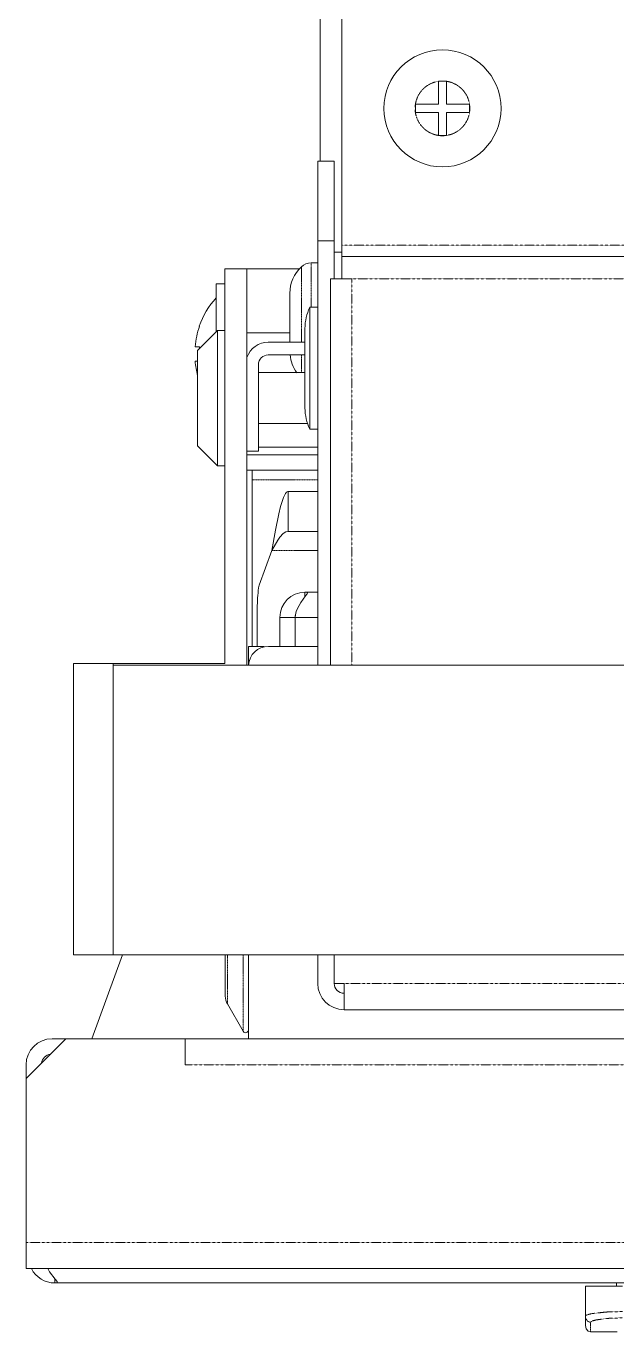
# Model space of a CAD drawing. Header units: millimetres. Extents: x 60499 to 556746, y 248297 to 497145.
# Drawn here: x 494707 to 496266, y 360626 to 364071 of the extents above; entities that cross this region are included whole.
import ezdxf

# ---------------------------------------------------------------- set-up
doc = ezdxf.new("R2010")
doc.units = ezdxf.units.MM
doc.linetypes.add('PHANTOM', pattern=[20, 10, -2, 2, -2, 2, -2])

msp = doc.modelspace()

# ---------------------------------------------------------------- linework, layer by layer
at = {"color": 7, "lineweight": 13, "ltscale": 0.03937}
for p, q in [((495540.6, 363493.5), (495540.6, 375137.2)), ((495483.6, 363714.7), (495483.6, 364530.4)), ((495476.8, 362385), (495476.8, 363504.8)), ((495540.6, 363463.7), (518669.3, 363463.7)), ((495231.2, 363430.6), (495231.2, 362389.2)), ((495290, 362385), (495290, 363430.6)), ((495510.8, 363404.1), (495510.8, 362385)), ((494832.3, 361620.7), (494832.3, 362389.2)), ((494937.3, 362389.2), (494937.3, 361620.7)), ((494937.3, 362385), (494937.3, 361620.7)), ((494937.3, 362385), (519292.1, 362385)), ((494937.3, 361620.7), (519292.1, 361620.7)), ((500008.1, 361475.8), (495546.2, 361475.8)), ((495127.1, 361399), (519062, 361399)), ((494707.2, 360792.7), (519481.9, 360792.7)), ((494782.7, 360754.9), (496543.9, 360754.9))]:
    msp.add_line(p, q, dxfattribs=at)
at = {"color": 7, "lineweight": 13, "ltscale": 0.0018}
for p, q in [((495795.1, 363925.6), (495795.1, 363865.1)), ((495816.9, 363865.1), (495816.9, 363925.6)), ((495795.1, 363865.1), (495734.6, 363865.1)), ((495877.4, 363865.1), (495816.9, 363865.1)), ((495734.6, 363843.3), (495795.1, 363843.3)), ((495795.1, 363843.3), (495795.1, 363782.8)), ((495816.9, 363843.3), (495877.4, 363843.3)), ((495816.9, 363782.8), (495816.9, 363843.3))]:
    msp.add_line(p, q, dxfattribs=at)
at = {"color": 7, "lineweight": 13, "ltscale": 0.00065}
for p, q in [((495816.9, 363925.6), (495795.1, 363925.6)), ((495734.6, 363865.1), (495734.6, 363843.3))]:
    msp.add_line(p, q, dxfattribs=at)
at = {"color": 7, "lineweight": 13, "ltscale": 0.000650721}
for p, q in [((495877.4, 363843.3), (495877.4, 363865.1)), ((495795.1, 363782.8), (495816.9, 363782.8))]:
    msp.add_line(p, q, dxfattribs=at)
at = {"color": 7, "lineweight": 13, "ltscale": 0.00129}
for p, q in [((495476.8, 363714.7), (495520.1, 363714.7)), ((495476.8, 363504.8), (495520.1, 363504.8))]:
    msp.add_line(p, q, dxfattribs=at)
at = {"color": 7, "lineweight": 13, "ltscale": 0.00625}
for p, q in [((495476.8, 363504.8), (495476.8, 363714.7)), ((495520.1, 363504.8), (495520.1, 363714.7))]:
    msp.add_line(p, q, dxfattribs=at)
at = {"color": 7, "lineweight": 13, "ltscale": 0.002998}
msp.add_line((495520.1, 363404.1), (495520.1, 363504.8), dxfattribs=at)
at = {"color": 7, "lineweight": 13, "ltscale": 0.000583589}
msp.add_line((495520.1, 363474.4), (495539.7, 363474.4), dxfattribs=at)
at = {"color": 7, "linetype": 'PHANTOM', "lineweight": 13, "ltscale": 0.03937}
for p, q in [((518669.3, 363493.5), (495540.6, 363493.5)), ((495566.6, 363404.1), (518643.2, 363404.1)), ((495566.6, 363404.1), (495566.6, 362385)), ((500008.1, 361545.2), (495546.2, 361545.2)), ((495127.1, 361330.2), (519062, 361330.2)), ((494707.2, 360861.5), (519481.9, 360861.5))]:
    msp.add_line(p, q, dxfattribs=at)
at = {"color": 7, "lineweight": 13, "ltscale": 0.000887473}
msp.add_line((495540.6, 363463.7), (495540.6, 363493.5), dxfattribs=at)
at = {"color": 7, "linetype": 'PHANTOM', "lineweight": 13, "ltscale": 0.005927}
msp.add_line((495433.7, 363237.1), (495433.7, 363436.2), dxfattribs=at)
at = {"color": 7, "linetype": 'PHANTOM', "lineweight": 13, "ltscale": 0.003476}
msp.add_line((495459.1, 363329.5), (495459.1, 363446.3), dxfattribs=at)
at = {"color": 7, "lineweight": 13, "ltscale": 0.0005276}
msp.add_line((495459.1, 363446.3), (495476.8, 363446.3), dxfattribs=at)
at = {"color": 7, "lineweight": 13, "ltscale": 0.001775}
msp.add_line((495540.6, 363463.7), (495540.6, 363404.1), dxfattribs=at)
at = {"color": 7, "lineweight": 13, "ltscale": 0.00175}
msp.add_line((495231.2, 363430.6), (495290, 363430.6), dxfattribs=at)
at = {"color": 7, "lineweight": 13, "ltscale": 0.00411}
msp.add_line((495290, 363430.6), (495428.1, 363430.6), dxfattribs=at)
at = {"color": 7, "lineweight": 13, "ltscale": 0.000644624}
msp.add_line((495532.4, 363404.1), (495510.8, 363404.1), dxfattribs=at)
at = {"color": 7, "lineweight": 13, "ltscale": 0.000242879}
msp.add_line((495540.6, 363404.1), (495532.4, 363404.1), dxfattribs=at)
at = {"color": 7, "lineweight": 13, "ltscale": 0.000774984}
msp.add_line((495540.6, 363404.1), (495566.6, 363404.1), dxfattribs=at)
at = {"color": 7, "lineweight": 13, "ltscale": 0.003787}
msp.add_line((495208.5, 363263.8), (495208.5, 363391.1), dxfattribs=at)
at = {"color": 7, "lineweight": 13, "ltscale": 0.000675021}
msp.add_line((495231.2, 363391.1), (495208.5, 363391.1), dxfattribs=at)
at = {"color": 7, "lineweight": 13, "ltscale": 0.003662}
msp.add_line((495231.2, 363268), (495231.2, 363391.1), dxfattribs=at)
at = {"color": 7, "lineweight": 13, "ltscale": 0.000968633}
msp.add_line((495403.2, 363333.6), (495403.2, 363366.2), dxfattribs=at)
at = {"color": 7, "lineweight": 13, "ltscale": 1.31204e-06}
msp.add_line((495403.2, 363365.9), (495403.2, 363365.9), dxfattribs=at)
at = {"color": 7, "lineweight": 13, "ltscale": 0.000405019}
msp.add_line((495403.2, 363352.2), (495403.2, 363365.9), dxfattribs=at)
at = {"color": 7, "lineweight": 13, "ltscale": 0.000904534}
msp.add_line((495403.2, 363321.9), (495403.2, 363352.2), dxfattribs=at)
at = {"color": 7, "lineweight": 13, "ltscale": 0.002269}
for p, q in [((495403.2, 363257.4), (495403.2, 363333.6)), ((495403.2, 363245.6), (495403.2, 363321.9))]:
    msp.add_line(p, q, dxfattribs=at)
at = {"color": 7, "lineweight": 13, "ltscale": 2.19272e-05}
msp.add_line((495403.2, 363307.4), (495403.2, 363308.1), dxfattribs=at)
at = {"color": 7, "lineweight": 13, "ltscale": 0.001053}
msp.add_line((495403.2, 363272), (495403.2, 363307.4), dxfattribs=at)
at = {"color": 7, "lineweight": 13, "ltscale": 0.001225}
msp.add_line((495403.2, 363266.1), (495403.2, 363307.3), dxfattribs=at)
at = {"color": 7, "lineweight": 13, "ltscale": 0.00062498}
for p, q in [((495455.8, 363329.4), (495476.8, 363329.4)), ((495455.8, 363329.4), (495476.8, 363329.4)), ((495455.8, 363007.7), (495476.8, 363007.7))]:
    msp.add_line(p, q, dxfattribs=at)
at = {"color": 7, "lineweight": 13, "ltscale": 0.004788}
for p, q in [((495455.8, 363329.4), (495455.8, 363168.5)), ((495476.8, 363329.4), (495476.8, 363168.5))]:
    msp.add_line(p, q, dxfattribs=at)
at = {"color": 7, "lineweight": 13, "ltscale": 0.002227}
for p, q in [((495159.8, 363215.1), (495212.7, 363268)), ((495159.8, 362964), (495212.7, 362911.1))]:
    msp.add_line(p, q, dxfattribs=at)
at = {"color": 7, "lineweight": 13, "ltscale": 2.57117e-05}
msp.add_line((495165, 363279.8), (495164.1, 363279.8), dxfattribs=at)
at = {"color": 7, "lineweight": 13, "ltscale": 0.000550007}
for p, q in [((495231.2, 363268), (495212.7, 363268)), ((495231.2, 362911.1), (495212.7, 362911.1))]:
    msp.add_line(p, q, dxfattribs=at)
at = {"color": 7, "lineweight": 13, "ltscale": 0.010625}
for p, q in [((495212.7, 363268), (495212.7, 362911.1)), ((495231.2, 363268), (495231.2, 362911.1))]:
    msp.add_line(p, q, dxfattribs=at)
at = {"color": 7, "lineweight": 13, "ltscale": 0.000304875}
msp.add_line((495403.2, 363261.7), (495403.2, 363272), dxfattribs=at)
at = {"color": 7, "lineweight": 13, "ltscale": 0.000130841}
msp.add_line((495403.2, 363261.7), (495403.2, 363266.1), dxfattribs=at)
at = {"color": 7, "lineweight": 13, "ltscale": 0.003125}
for p, q in [((495443.2, 363273.5), (495443.2, 363168.5)), ((495443.2, 363063.6), (495443.2, 363168.5)), ((495399, 362738), (495399, 362843)), ((494832.3, 362389.2), (494937.3, 362389.2)), ((494937.3, 361620.7), (494832.3, 361620.7))]:
    msp.add_line(p, q, dxfattribs=at)
at = {"color": 7, "lineweight": 13, "ltscale": 0.00337}
msp.add_line((495403.2, 363261.7), (495290, 363261.7), dxfattribs=at)
at = {"color": 7, "lineweight": 13, "ltscale": 0.002885}
for p, q in [((495443.2, 363237.2), (495346.3, 363237.2)), ((495346.3, 363203.6), (495443.2, 363203.6))]:
    msp.add_line(p, q, dxfattribs=at)
at = {"color": 7, "lineweight": 13, "ltscale": 0.000602542}
msp.add_line((495403.2, 363237.2), (495403.2, 363257.4), dxfattribs=at)
at = {"color": 7, "lineweight": 13, "ltscale": 0.000252611}
msp.add_line((495403.2, 363237.2), (495403.2, 363245.6), dxfattribs=at)
at = {"color": 7, "lineweight": 13, "ltscale": 0.000353625}
msp.add_line((495165, 363225.2), (495153.1, 363225.2), dxfattribs=at)
at = {"color": 7, "lineweight": 13, "ltscale": 0.007475}
msp.add_line((495159.8, 363215.1), (495159.8, 362964), dxfattribs=at)
at = {"color": 7, "linetype": 'PHANTOM', "lineweight": 13, "ltscale": 0.000997528}
msp.add_line((495433.7, 363169.7), (495433.7, 363203.2), dxfattribs=at)
at = {"color": 7, "lineweight": 13, "ltscale": 0.000202209}
msp.add_line((495153.1, 363187.4), (495159.9, 363187.4), dxfattribs=at)
at = {"color": 7, "lineweight": 13, "ltscale": 0.006775}
msp.add_line((495320.2, 362949.9), (495320.2, 363177.5), dxfattribs=at)
at = {"color": 7, "linetype": 'PHANTOM', "lineweight": 13, "ltscale": 0.000383873}
msp.add_line((495433.7, 363156.8), (495433.7, 363169.7), dxfattribs=at)
at = {"color": 7, "lineweight": 13, "ltscale": 0.004787}
for p, q in [((495455.8, 363168.5), (495455.8, 363007.7)), ((495476.8, 363168.5), (495476.8, 363007.7))]:
    msp.add_line(p, q, dxfattribs=at)
at = {"color": 7, "lineweight": 13, "ltscale": 0.00366}
msp.add_line((495443.2, 363156.8), (495320.2, 363156.8), dxfattribs=at)
at = {"color": 7, "lineweight": 13, "ltscale": 0.003859}
msp.add_line((495449.9, 363022.4), (495320.2, 363022.4), dxfattribs=at)
at = {"color": 7, "lineweight": 13, "ltscale": 0.00466}
msp.add_line((495320.3, 362960.3), (495476.8, 362960.3), dxfattribs=at)
at = {"color": 7, "lineweight": 13, "ltscale": 0.000899938}
msp.add_line((495290, 362949.9), (495320.2, 362949.9), dxfattribs=at)
at = {"color": 7, "lineweight": 13, "ltscale": 0.00556}
for p, q in [((495290, 362940.3), (495476.8, 362940.3)), ((495290, 362899.9), (495476.8, 362899.9))]:
    msp.add_line(p, q, dxfattribs=at)
at = {"color": 7, "lineweight": 13, "ltscale": 0.000775014}
for p, q in [((495303.9, 362873.9), (495303.9, 362899.9)), ((495546.2, 361545.2), (495520.1, 361545.2))]:
    msp.add_line(p, q, dxfattribs=at)
at = {"color": 7, "linetype": 'PHANTOM', "lineweight": 13, "ltscale": 0.005148}
msp.add_line((495303.9, 362873.9), (495476.8, 362873.9), dxfattribs=at)
at = {"color": 7, "lineweight": 13, "ltscale": 0.01308}
msp.add_line((495303.9, 362873.9), (495303.9, 362434.5), dxfattribs=at)
at = {"color": 7, "lineweight": 13, "ltscale": 0.002317}
for p, q in [((495476.8, 362843), (495399, 362843)), ((495476.8, 362738), (495399, 362738))]:
    msp.add_line(p, q, dxfattribs=at)
at = {"color": 7, "lineweight": 13, "ltscale": 0.00291}
msp.add_line((495321.9, 362595.8), (495355.4, 362687.6), dxfattribs=at)
at = {"color": 7, "linetype": 'PHANTOM', "lineweight": 13, "ltscale": 0.003615}
msp.add_line((495355.4, 362687.6), (495476.8, 362687.6), dxfattribs=at)
at = {"color": 7, "lineweight": 13, "ltscale": 0.001003}
msp.add_line((495443.1, 362577.3), (495476.8, 362577.3), dxfattribs=at)
at = {"color": 7, "lineweight": 13, "ltscale": 0.000347528}
msp.add_line((495443.1, 362577.3), (495443.1, 362565.6), dxfattribs=at)
at = {"color": 7, "lineweight": 13, "ltscale": 0.003207}
msp.add_line((495317.3, 362542.2), (495317.3, 362434.5), dxfattribs=at)
at = {"color": 7, "linetype": 'PHANTOM', "lineweight": 13, "ltscale": 0.001195}
msp.add_line((495376.9, 362511.1), (495417.1, 362511.1), dxfattribs=at)
at = {"color": 7, "lineweight": 13, "ltscale": 0.00228}
for p, q in [((495376.9, 362434.5), (495376.9, 362511.1)), ((495417.1, 362434.5), (495417.1, 362511.1)), ((495417.2, 362511.1), (495417.2, 362434.5))]:
    msp.add_line(p, q, dxfattribs=at)
at = {"color": 7, "lineweight": 13, "ltscale": 1.44279e-05}
msp.add_line((495417.2, 362511.6), (495417.2, 362511.1), dxfattribs=at)
at = {"color": 7, "linetype": 'PHANTOM', "lineweight": 13, "ltscale": 0.001773}
msp.add_line((495417.2, 362511.1), (495476.8, 362511.1), dxfattribs=at)
at = {"color": 7, "lineweight": 13, "ltscale": 0.001475}
msp.add_line((495294.2, 362385), (495294.2, 362434.5), dxfattribs=at)
at = {"color": 7, "lineweight": 13, "ltscale": 0.0012}
msp.add_line((495294.2, 362434.5), (495334.5, 362434.5), dxfattribs=at)
at = {"color": 7, "lineweight": 13, "ltscale": 4.26525e-05}
msp.add_line((495334.5, 362433.1), (495334.5, 362434.5), dxfattribs=at)
at = {"color": 7, "lineweight": 13, "ltscale": 0.003873}
msp.add_line((495346.7, 362434.5), (495476.8, 362434.5), dxfattribs=at)
at = {"color": 7, "lineweight": 13, "ltscale": 0.00875}
msp.add_line((494937.3, 362389.2), (495231.2, 362389.2), dxfattribs=at)
at = {"color": 7, "lineweight": 13, "ltscale": 0.00865}
for p, q in [((494832.3, 362359.8), (494832.3, 362069.2)), ((494832.3, 361939.9), (494832.3, 361649.3))]:
    msp.add_line(p, q, dxfattribs=at)
at = {"color": 7, "lineweight": 13, "ltscale": 0.007023}
msp.add_line((494881, 361399), (494961.7, 361620.7), dxfattribs=at)
at = {"color": 7, "lineweight": 13, "ltscale": 0.002904}
msp.add_line((495232.9, 361620.8), (495232.9, 361523.3), dxfattribs=at)
at = {"color": 7, "linetype": 'PHANTOM', "lineweight": 13, "ltscale": 0.003452}
msp.add_line((495238.5, 361620.8), (495238.5, 361504.8), dxfattribs=at)
at = {"color": 7, "linetype": 'PHANTOM', "lineweight": 13, "ltscale": 0.005332}
msp.add_line((495280.1, 361620.7), (495280.1, 361441.6), dxfattribs=at)
at = {"color": 7, "lineweight": 13, "ltscale": 0.0066}
msp.add_line((495294.2, 361399), (495294.2, 361620.7), dxfattribs=at)
msp.add_line((495294.2, 361399), (495294.2, 361620.7), dxfattribs=at)
at = {"color": 7, "lineweight": 13, "ltscale": 0.00225}
for p, q in [((495476.8, 361545.2), (495476.8, 361620.7)), ((495520.1, 361545.2), (495520.1, 361620.7))]:
    msp.add_line(p, q, dxfattribs=at)
at = {"color": 7, "lineweight": 13, "ltscale": 0.002065}
msp.add_line((495546.2, 361545.2), (495546.2, 361475.8), dxfattribs=at)
at = {"color": 7, "lineweight": 13, "ltscale": 0.000336414}
msp.add_line((495232.9, 361523.3), (495232.9, 361512), dxfattribs=at)
at = {"color": 7, "linetype": 'PHANTOM', "lineweight": 13, "ltscale": 0.000412948}
msp.add_line((495238.5, 361504.8), (495238.5, 361491), dxfattribs=at)
at = {"color": 7, "lineweight": 13, "ltscale": 0.002475}
msp.add_line((495238.5, 361491), (495280.1, 361418.9), dxfattribs=at)
at = {"color": 7, "linetype": 'PHANTOM', "lineweight": 13, "ltscale": 0.000675412}
msp.add_line((495280.1, 361441.6), (495280.1, 361418.9), dxfattribs=at)
at = {"color": 7, "lineweight": 13, "ltscale": 0.004419}
msp.add_line((494812.2, 361399), (494707.2, 361294), dxfattribs=at)
at = {"color": 7, "lineweight": 13, "ltscale": 0.001075}
for p, q in [((494812.2, 361399), (494776, 361399)), ((494707.2, 361294), (494707.2, 361330.2))]:
    msp.add_line(p, q, dxfattribs=at)
at = {"color": 7, "lineweight": 13, "ltscale": 0.009375}
msp.add_line((495127.1, 361399), (494812.2, 361399), dxfattribs=at)
at = {"color": 7, "lineweight": 13, "ltscale": 0.00205}
for p, q in [((495127.1, 361399), (495127.1, 361330.2)), ((494707.2, 360792.7), (494707.2, 360861.5))]:
    msp.add_line(p, q, dxfattribs=at)
at = {"color": 7, "lineweight": 13, "ltscale": 0.012875}
msp.add_line((494707.2, 360861.5), (494707.2, 361294), dxfattribs=at)
at = {"color": 7, "lineweight": 13, "ltscale": 0.000340559}
msp.add_line((494782.7, 360754.9), (494782.7, 360766.3), dxfattribs=at)
at = {"color": 7, "lineweight": 13, "ltscale": 0.000250028}
msp.add_line((496265.2, 360746.5), (496265.2, 360754.9), dxfattribs=at)
at = {"color": 7, "lineweight": 13, "ltscale": 0.002917}
msp.add_line((496183.6, 360746.5), (496281.5, 360746.5), dxfattribs=at)
at = {"color": 7, "lineweight": 13, "ltscale": 0.002354}
msp.add_line((496183.6, 360667.4), (496183.6, 360746.5), dxfattribs=at)
at = {"color": 7, "lineweight": 13, "ltscale": 0.000741193}
msp.add_line((496183.6, 360642.5), (496183.6, 360667.4), dxfattribs=at)
at = {"color": 7, "linetype": 'PHANTOM', "lineweight": 13, "ltscale": 0.000743596}
msp.add_line((496196.6, 360625.7), (496196.6, 360650.7), dxfattribs=at)
at = {"color": 7, "lineweight": 13, "ltscale": 0.002109}
msp.add_line((496267.5, 360625.7), (496196.6, 360625.7), dxfattribs=at)
at = {"color": 7, "lineweight": 13, "ltscale": 0.03937}
for points in [[(495399, 362843), (495397.5, 362842.8), (495394.7, 362841.2), (495391.9, 362838), (495386.5, 362827.5), (495378.8, 362803.7), (495374, 362784.3), (495365.1, 362741), (495355.4, 362687.6)], [(495399, 362738), (495392.3, 362736.6), (495385.7, 362732.4), (495376.9, 362723), (495371.2, 362714.8), (495355.4, 362687.6)], [(495449.7, 362575.4), (495449.6, 362574.9), (495448.9, 362573.5), (495444.6, 362567.6), (495432.1, 362550), (495423.5, 362534.9), (495420.1, 362526.6), (495417.8, 362517.9), (495417.2, 362511.1)], [(495443.1, 362577.3), (495448.2, 362576.8), (495449.1, 362576.4), (495449.4, 362576.2), (495449.7, 362575.4)], [(494789.5, 360756.7), (494789.4, 360757.3), (494788.7, 360758.7), (494784.2, 360764.6), (494769.3, 360784.6), (494764.4, 360792.7)], [(494782.7, 360754.9), (494788, 360755.3), (494788.9, 360755.7), (494789.2, 360756), (494789.5, 360756.7)], [(496183.6, 360642.5), (496185.3, 360634.1), (496190.1, 360628), (496196.6, 360625.7)]]:
    msp.add_lwpolyline(points, dxfattribs=at)
at = {"color": 7, "linetype": 'PHANTOM', "lineweight": 13, "ltscale": 0.03937}
for points in [[(496281.5, 360679.5), (496237.8, 360678.1), (496201.5, 360674.1), (496190.5, 360671.6), (496186.7, 360670.2), (496184.4, 360668.8), (496183.8, 360668.2), (496183.6, 360667.4)], [(496183.6, 360667.4), (496185, 360659.8), (496189.1, 360653.8), (496194.9, 360650.8), (496196.6, 360650.7)], [(496281.5, 360662.8), (496243.4, 360661.4), (496212.3, 360657.4), (496202, 360654.7), (496198.8, 360653.2), (496197, 360651.7), (496196.6, 360650.7)]]:
    msp.add_lwpolyline(points, dxfattribs=at)
at = {"color": 7, "lineweight": 13, "ltscale": 0.03937}
msp.add_circle((495806, 363854.2), 154.5, dxfattribs=at)
at = {"color": 7, "linetype": 'PHANTOM', "lineweight": 13, "ltscale": 0.03937}
msp.add_circle((495806, 363854.2), 72.2, dxfattribs=at)
at = {"color": 7, "lineweight": 13, "ltscale": 0.03937}
for centre, radius, start, end in [((495499.1, 363366.2), 95.9, 133.0508, 180), ((495459.1, 363409), 37.2, 90, 133.0508), ((495371.3, 363206.3), 219.8, 137.7506, 160.4719), ((495573.3, 363273.5), 130.1, 154.5777, 180), ((495573.3, 363273.5), 130.1, 154.5777, 180), ((495371.3, 363206.3), 219, 160.3964, 175.0507), ((495371.3, 363206.3), 219, 160.3964, 175.0507), ((495346.3, 363177.5), 59.6, 90, 160.6713), ((495371.3, 363206.3), 207.3, 174.771, 176.314), ((495371.3, 363206.3), 207.2, 174.7673, 176.2672), ((495346.3, 363177.5), 26, 90, 180), ((495499.1, 363213.1), 95.9, 185.7115, 215.9742), ((495371.3, 363206.3), 219, 184.9493, 195.1224), ((495371.3, 363206.3), 219, 184.9493, 195.1224), ((495573.3, 363063.6), 130.1, 180, 205.4223), ((495573.3, 363063.6), 130.1, 198.4403, 205.4223), ((495632.3, 362542.2), 314.9, 170.2108, 180), ((495443.1, 362511.1), 66.2, 90, 180), ((495443.1, 362511.1), 26, 168.9662, 180), ((495458.2, 362511.1), 40.9, 173.2888, 179.9779), ((495346.7, 362382), 52.5, 90, 176.7937), ((495546.2, 361545.2), 69.4, 180, 270), ((495546.2, 361545.2), 26, 180, 270), ((495274.9, 361512), 42, 180, 210), ((495286.6, 361422.7), 7.56, 210, 360), ((494776, 361330.2), 68.9, 90, 180), ((494776, 361330.2), 28.6, 99.2026, 170.7974), ((494782.7, 360823.8), 68.9, 206.8262, 270)]:
    msp.add_arc(centre, radius, start, end, dxfattribs=at)

doc.saveas('drawing.dxf')
